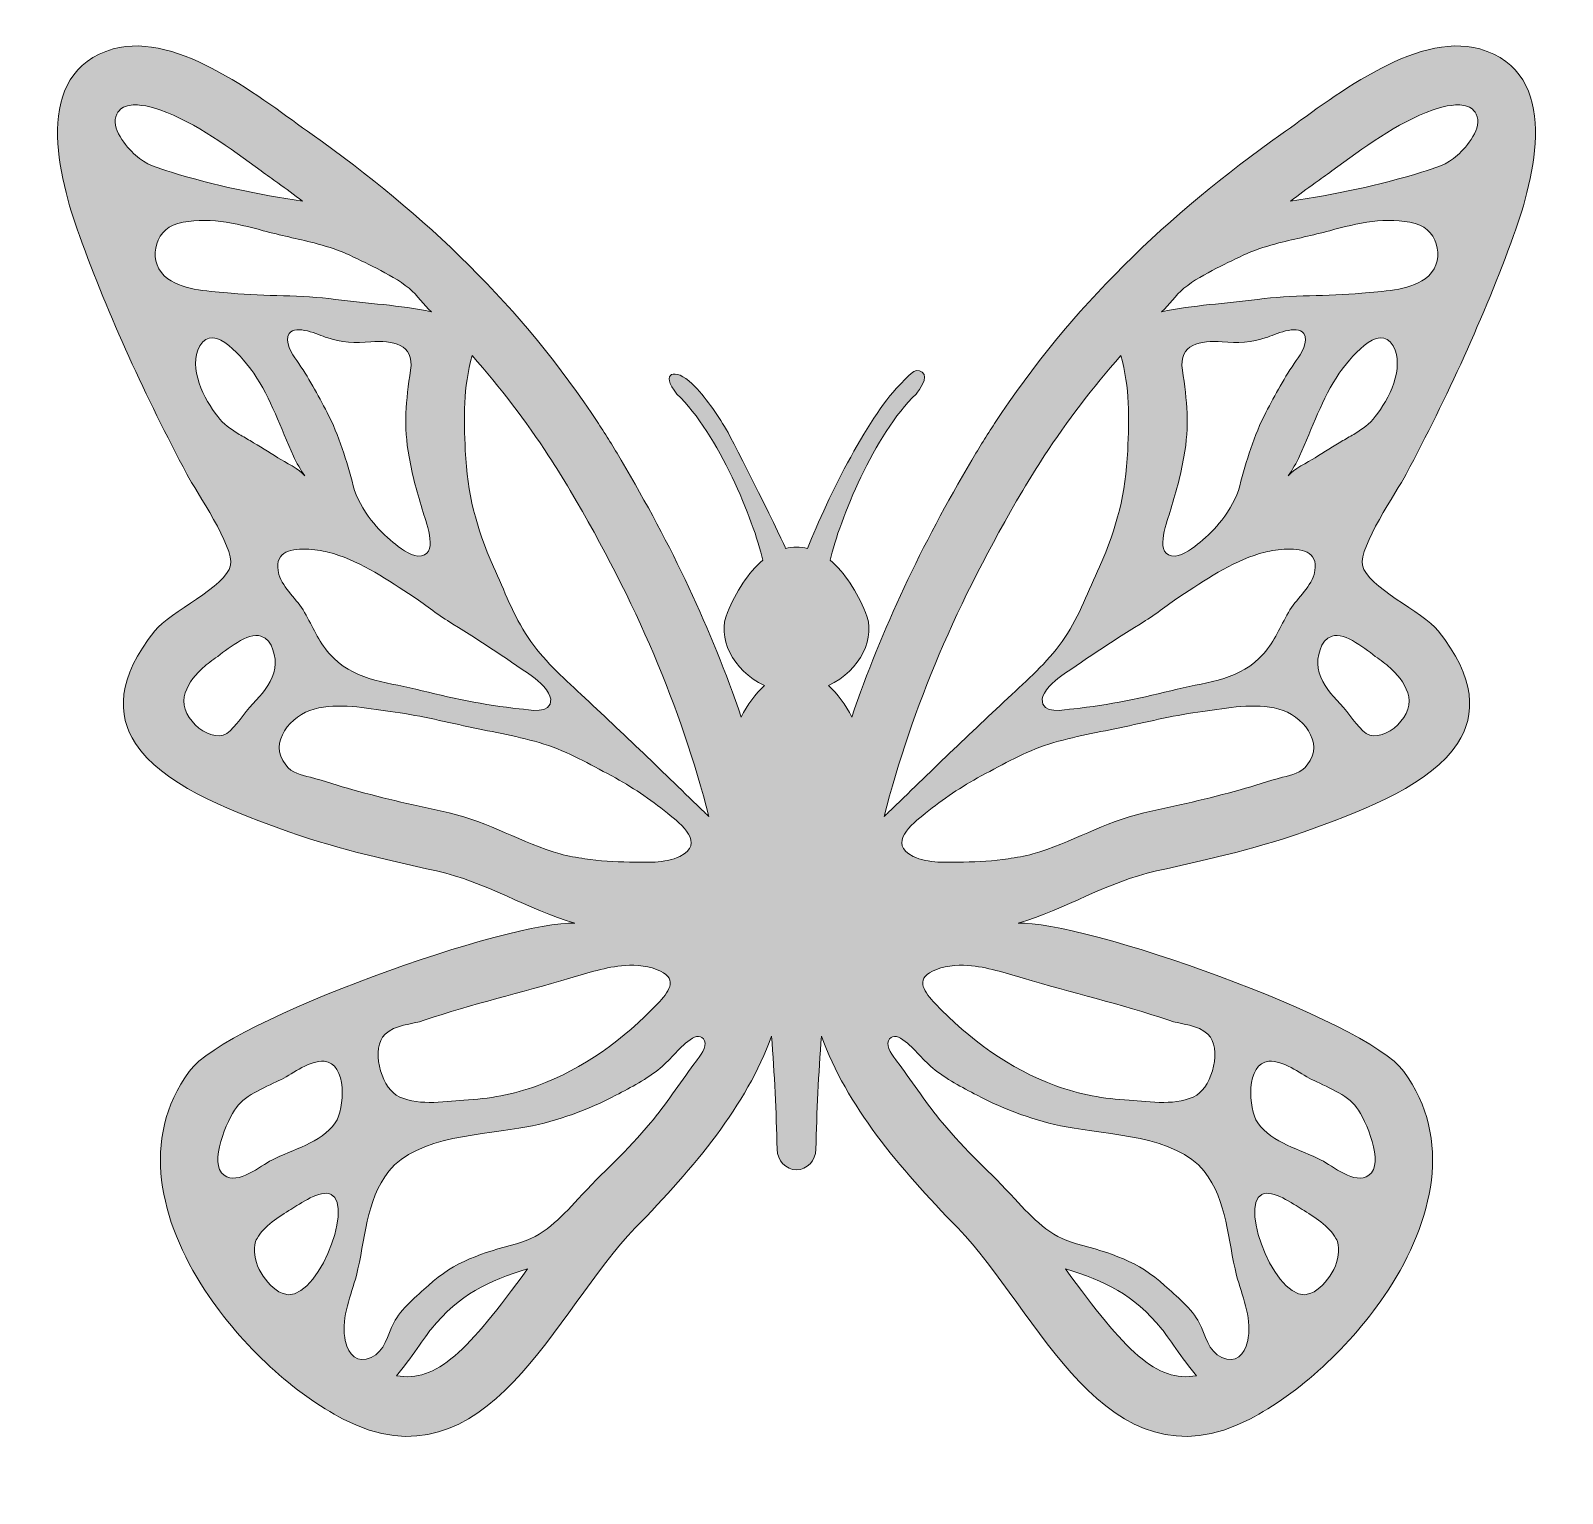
# Model space of a CAD drawing. Header units: inches. Extents: x -2 to 103, y -4 to 97.
import ezdxf

# ---------------------------------------------------------------- set-up
doc = ezdxf.new("R2010")
doc.units = ezdxf.units.IN
doc.header["$MEASUREMENT"] = 0
doc.layers.add('Layer 1', color=7, linetype='Continuous')

msp = doc.modelspace()

# ---------------------------------------------------------------- hatches: boundary and pattern name
at = {"layer": 'Layer 1', "true_color": 0xe12a56}
h = msp.add_hatch(color=232, dxfattribs=at)
h.dxf.hatch_style = 2
edge = h.paths.add_edge_path()
edge.add_spline(control_points=[(15.22, 41.81), (18.84, 40.49), (22.33, 39.7), (26.06, 38.88), (29.4, 38.15), (32.36, 36.22), (35.56, 35.28), (31.33, 35.56), (11.64, 28.64), (9.04, 25.09), (5.66, 20.46), (7.02, 14.81), (10.13, 10.05), (12.67, 6.16), (16.38, 2.87), (19.63, 1.19), (29.53, -3.92), (34.25, 8.74), (39.71, 14.33), (43.84, 18.56), (47.33, 22.72), (49.09, 27.52), (49.28, 24.93), (49.42, 22.33), (49.46, 19.74), (49.48, 18.96), (50.07, 18.33), (50.8, 18.33), (51.53, 18.33), (52.12, 18.96), (52.14, 19.74), (52.18, 22.33), (52.32, 24.93), (52.51, 27.52), (54.27, 22.72), (57.76, 18.56), (61.89, 14.33), (67.35, 8.74), (72.07, -3.92), (81.97, 1.19), (85.22, 2.87), (88.93, 6.16), (91.47, 10.05), (94.58, 14.81), (95.94, 20.46), (92.56, 25.09), (89.96, 28.64), (70.27, 35.56), (66.04, 35.28), (69.24, 36.22), (72.2, 38.15), (75.54, 38.88), (79.27, 39.7), (82.76, 40.49), (86.38, 41.81), (90.02, 43.14), (94.44, 44.87), (96.25, 47.65), (97.54, 49.62), (97.51, 52.13), (94.91, 55.4), (93.89, 56.69), (90.01, 58.4), (89.71, 59.9), (89.45, 61.16), (92.07, 64.95), (92.71, 66.16), (95.53, 71.46), (98.06, 76.95), (100.1, 82.57), (101.52, 86.5), (103.46, 93.79), (97.77, 95.4), (93.31, 96.66), (87.41, 91.86), (84.11, 89.52), (76.38, 84.05), (69.62, 77.61), (64.42, 69.65), (63.88, 68.83), (63.36, 67.98), (62.85, 67.12), (59.4, 61.27), (56.66, 55.54), (54.6, 49.46), (54.17, 50.31), (53.63, 51.06), (53, 51.62), (55.21, 52.67), (56.3, 54.99), (55.55, 56.65), (54.95, 58.07), (54.13, 59.4), (53.11, 60.24), (53.77, 63.06), (56.13, 68.88), (59.02, 71.67), (59.27, 71.97), (59.89, 72.8), (59.45, 73.17), (58.92, 73.6), (58.37, 72.75), (58.06, 72.46), (55.92, 70.48), (52.95, 64.59), (51.55, 61.06), (51.31, 61.12), (51.06, 61.15), (50.8, 61.15), (50.54, 61.15), (50.29, 61.12), (50.05, 61.06), (50.1, 61.08), (46.38, 68.58), (45.98, 69.22), (45.3, 70.34), (44.56, 71.46), (43.62, 72.38), (42.48, 73.52), (41.36, 73.16), (42.58, 71.67), (45.47, 68.88), (47.83, 63.06), (48.49, 60.24), (47.47, 59.4), (46.65, 58.07), (46.05, 56.65), (45.3, 54.99), (46.39, 52.67), (48.6, 51.62), (47.97, 51.06), (47.43, 50.31), (47, 49.46), (44.94, 55.54), (42.2, 61.27), (38.75, 67.12), (38.24, 67.98), (37.72, 68.83), (37.18, 69.65), (31.98, 77.61), (25.22, 84.05), (17.49, 89.52), (14.19, 91.86), (8.29, 96.66), (3.83, 95.4), (-1.86, 93.79), (0.08, 86.5), (1.5, 82.57), (3.53, 76.95), (6.07, 71.46), (8.89, 66.16), (9.53, 64.95), (12.15, 61.16), (11.89, 59.9), (11.59, 58.4), (7.71, 56.69), (6.69, 55.4), (4.09, 52.13), (4.06, 49.62), (5.35, 47.65), (7.16, 44.87), (11.58, 43.14), (15.22, 41.81)], knot_values=[0, 0, 0, 0, 1, 1, 1, 2, 2, 2, 3, 3, 3, 4, 4, 4, 5, 5, 5, 6, 6, 6, 7, 7, 7, 8, 8, 8, 9, 9, 9, 10, 10, 10, 11, 11, 11, 12, 12, 12, 13, 13, 13, 14, 14, 14, 15, 15, 15, 16, 16, 16, 17, 17, 17, 18, 18, 18, 19, 19, 19, 20, 20, 20, 21, 21, 21, 22, 22, 22, 23, 23, 23, 24, 24, 24, 25, 25, 25, 26, 26, 26, 27, 27, 27, 28, 28, 28, 29, 29, 29, 30, 30, 30, 31, 31, 31, 32, 32, 32, 33, 33, 33, 34, 34, 34, 35, 35, 35, 36, 36, 36, 37, 37, 37, 38, 38, 38, 39, 39, 39, 40, 40, 40, 41, 41, 41, 42, 42, 42, 43, 43, 43, 44, 44, 44, 45, 45, 45, 46, 46, 46, 47, 47, 47, 48, 48, 48, 49, 49, 49, 50, 50, 50, 51, 51, 51, 52, 52, 52, 53, 53, 53, 54, 54, 54, 54], degree=3, periodic=1)
edge = h.paths.add_edge_path()
edge.add_spline(control_points=[(15.43, 9.84), (14.3, 10.36), (13.33, 11.95), (13.56, 13.18), (13.58, 13.33), (13.63, 13.47), (13.71, 13.61), (14.17, 14.42), (15.25, 15.15), (16.04, 15.61), (16.65, 15.97), (18.06, 17), (18.8, 16.64), (20.44, 15.86), (17.69, 8.82), (15.43, 9.84)], knot_values=[0, 0, 0, 0, 1, 1, 1, 2, 2, 2, 3, 3, 3, 4, 4, 4, 5, 5, 5, 5], degree=3, periodic=1)
edge = h.paths.add_edge_path()
edge.add_spline(control_points=[(19.09, 21.57), (18.07, 20.14), (16.17, 19.75), (14.73, 19), (13.96, 18.6), (12.39, 17.26), (11.45, 17.95), (10.32, 18.77), (11.68, 21.76), (12.29, 22.62), (12.93, 23.51), (14.46, 24.09), (15.39, 24.55), (16.24, 24.98), (17.32, 25.85), (18.32, 25.79), (19.91, 25.7), (19.76, 22.49), (19.09, 21.57)], knot_values=[0, 0, 0, 0, 1, 1, 1, 2, 2, 2, 3, 3, 3, 4, 4, 4, 5, 5, 5, 6, 6, 6, 6], degree=3, periodic=1)
edge = h.paths.add_edge_path()
edge.add_spline(control_points=[(86.17, 9.84), (83.91, 8.82), (81.16, 15.86), (82.8, 16.64), (83.54, 17), (84.95, 15.97), (85.56, 15.61), (86.35, 15.15), (87.43, 14.42), (87.89, 13.61), (87.97, 13.47), (88.02, 13.33), (88.04, 13.18), (88.27, 11.95), (87.3, 10.36), (86.17, 9.84)], knot_values=[0, 0, 0, 0, 1, 1, 1, 2, 2, 2, 3, 3, 3, 4, 4, 4, 5, 5, 5, 5], degree=3, periodic=1)
edge = h.paths.add_edge_path()
edge.add_spline(control_points=[(83.28, 25.79), (84.28, 25.85), (85.36, 24.98), (86.21, 24.55), (87.14, 24.09), (88.67, 23.51), (89.31, 22.62), (89.92, 21.76), (91.28, 18.77), (90.15, 17.95), (89.21, 17.26), (87.64, 18.6), (86.87, 19), (85.43, 19.75), (83.53, 20.14), (82.51, 21.57), (81.84, 22.49), (81.69, 25.7), (83.28, 25.79)], knot_values=[0, 0, 0, 0, 1, 1, 1, 2, 2, 2, 3, 3, 3, 4, 4, 4, 5, 5, 5, 6, 6, 6, 6], degree=3, periodic=1)
edge = h.paths.add_edge_path()
edge.add_spline(control_points=[(69.29, 11.52), (72.02, 10.67), (73.93, 9.8), (75.93, 7.36), (76.27, 6.95), (77.34, 5.31), (78.3, 4.17), (75.56, 3.67), (73.38, 5.88), (69.29, 11.52)], knot_values=[0, 0, 0, 0, 1, 1, 1, 2, 2, 2, 3, 3, 3, 3], degree=3, periodic=1)
edge = h.paths.add_edge_path()
edge.add_spline(control_points=[(81.86, 6.8), (81.85, 6.71), (81.83, 6.62), (81.81, 6.53), (81.58, 5.62), (81.02, 4.99), (80.04, 5.42), (79.11, 5.83), (78.91, 6.97), (78.49, 7.8), (78, 8.77), (76.9, 9.66), (76.11, 10.38), (74.3, 12.05), (72.39, 12.61), (70.05, 13.25), (68.17, 13.76), (67.07, 14.96), (65.81, 16.33), (64.19, 18.1), (62.37, 19.69), (60.84, 21.55), (59.77, 22.84), (58.85, 24.23), (57.86, 25.59), (57.61, 25.93), (57.02, 26.58), (57.09, 27.04), (57.17, 27.53), (57.57, 27.61), (57.96, 27.37), (58.84, 26.83), (59.39, 25.95), (60.17, 25.32), (61.07, 24.58), (62.18, 24), (63.21, 23.46), (65.14, 22.44), (67.2, 21.69), (69.34, 21.28), (72.2, 20.73), (76.89, 20.69), (78.83, 18.23), (80.42, 16.22), (80.45, 13.45), (81.06, 11.07), (81.4, 9.72), (82.09, 8.23), (81.86, 6.8)], knot_values=[0, 0, 0, 0, 1, 1, 1, 2, 2, 2, 3, 3, 3, 4, 4, 4, 5, 5, 5, 6, 6, 6, 7, 7, 7, 8, 8, 8, 9, 9, 9, 10, 10, 10, 11, 11, 11, 12, 12, 12, 13, 13, 13, 14, 14, 14, 15, 15, 15, 16, 16, 16, 16], degree=3, periodic=1)
edge = h.paths.add_edge_path()
edge.add_spline(control_points=[(66.38, 31.5), (69.72, 30.52), (73.1, 29.73), (76.4, 28.61), (77.24, 28.33), (78.42, 28.3), (79.09, 27.65), (80.07, 26.71), (79.39, 24.12), (78.32, 23.47), (77.01, 22.68), (75.11, 23.03), (73.67, 23.11), (71.94, 23.21), (70.28, 23.5), (68.64, 24.1), (65.47, 25.26), (62.65, 27.32), (60.34, 29.76), (59.62, 30.52), (58.93, 31.39), (60.15, 31.99), (60.85, 32.34), (61.81, 32.44), (62.59, 32.38), (63.89, 32.28), (65.14, 31.87), (66.38, 31.5)], knot_values=[0, 0, 0, 0, 1, 1, 1, 2, 2, 2, 3, 3, 3, 4, 4, 4, 5, 5, 5, 6, 6, 6, 7, 7, 7, 8, 8, 8, 9, 9, 9, 9], degree=3, periodic=1)
edge = h.paths.add_edge_path()
edge.add_spline(control_points=[(85.92, 46.17), (85.46, 45.59), (84.89, 45.49), (84.21, 45.32), (83.23, 45.07), (82.27, 44.73), (81.3, 44.46), (79.11, 43.85), (76.89, 43.35), (74.67, 42.87), (71.98, 42.27), (69.66, 40.78), (67.05, 40.05), (66.5, 39.89), (65.9, 39.81), (65.35, 39.72), (64.36, 39.55), (63.3, 39.5), (62.29, 39.49), (61.19, 39.48), (59.84, 39.38), (58.82, 39.88), (57.06, 40.75), (58.7, 42.09), (59.67, 42.85), (60.88, 43.82), (62.13, 44.68), (63.5, 45.41), (65.09, 46.26), (66.44, 47.05), (68.16, 47.6), (69.87, 48.15), (71.61, 48.41), (73.35, 48.79), (75.14, 49.18), (76.92, 49.61), (78.74, 49.85), (80.44, 50.08), (82.27, 50.46), (83.97, 50.01), (85.53, 49.6), (87.17, 47.73), (85.92, 46.17)], knot_values=[0, 0, 0, 0, 1, 1, 1, 2, 2, 2, 3, 3, 3, 4, 4, 4, 5, 5, 5, 6, 6, 6, 7, 7, 7, 8, 8, 8, 9, 9, 9, 10, 10, 10, 11, 11, 11, 12, 12, 12, 13, 13, 13, 14, 14, 14, 14], degree=3, periodic=1)
edge = h.paths.add_edge_path()
edge.add_spline(control_points=[(90.74, 53.53), (91.08, 53.28), (91.43, 53.02), (91.74, 52.73), (92.28, 52.21), (92.72, 51.6), (92.9, 50.84), (93.23, 49.41), (90.92, 47.36), (89.74, 48.51), (89.09, 49.14), (88.59, 49.97), (87.95, 50.63), (87.35, 51.24), (86.82, 51.95), (86.67, 52.82), (86.55, 53.55), (86.8, 54.75), (87.62, 55.03), (88.51, 55.34), (90, 54.05), (90.74, 53.53)], knot_values=[0, 0, 0, 0, 1, 1, 1, 2, 2, 2, 3, 3, 3, 4, 4, 4, 5, 5, 5, 6, 6, 6, 7, 7, 7, 7], degree=3, periodic=1)
edge = h.paths.add_edge_path()
edge.add_spline(control_points=[(90.59, 70.12), (90.19, 69.6), (89.72, 69.27), (89.21, 68.96), (88.94, 68.8), (88.66, 68.64), (88.36, 68.47), (87.72, 68.09), (87.08, 67.7), (86.46, 67.29), (85.96, 66.97), (84.93, 66.52), (84.61, 66.04), (84.9, 66.48), (85.17, 66.93), (85.39, 67.41), (86.26, 69.32), (86.92, 71.36), (88.12, 73.1), (88.74, 73.98), (90.85, 76.71), (91.82, 74.98), (92.65, 73.5), (91.52, 71.28), (90.59, 70.12)], knot_values=[0, 0, 0, 0, 1, 1, 1, 2, 2, 2, 3, 3, 3, 4, 4, 4, 5, 5, 5, 6, 6, 6, 7, 7, 7, 8, 8, 8, 8], degree=3, periodic=1)
edge = h.paths.add_edge_path()
edge.add_spline(control_points=[(77.33, 73.31), (77.05, 75.13), (78.59, 75.36), (80.07, 75.26), (81.1, 75.18), (82.12, 75.2), (83.1, 75.55), (83.66, 75.74), (85.22, 76.48), (85.67, 75.84), (86.04, 75.29), (85.47, 74.41), (85.16, 73.98), (84.36, 72.83), (83.72, 71.64), (83.07, 70.4), (82.26, 68.84), (81.72, 67.05), (81.27, 65.35), (81.05, 64.52), (80.61, 63.72), (80.04, 63), (79.59, 62.42), (79.07, 61.9), (78.53, 61.47), (78.14, 61.15), (77.38, 60.55), (76.84, 60.53), (75.33, 60.47), (76.23, 62.77), (76.47, 63.53), (76.86, 64.79), (77.21, 66.07), (77.44, 67.36), (77.82, 69.47), (77.66, 71.24), (77.33, 73.31)], knot_values=[0, 0, 0, 0, 1, 1, 1, 2, 2, 2, 3, 3, 3, 4, 4, 4, 5, 5, 5, 6, 6, 6, 7, 7, 7, 8, 8, 8, 9, 9, 9, 10, 10, 10, 11, 11, 11, 12, 12, 12, 12], degree=3, periodic=1)
edge = h.paths.add_edge_path()
edge.add_spline(control_points=[(86.46, 86.19), (86.82, 86.44), (87.2, 86.72), (87.61, 87.01), (89.77, 88.58), (92.03, 90.31), (94.57, 91.21), (95.07, 91.39), (95.97, 91.64), (96.67, 91.52), (97.04, 91.45), (97.36, 91.28), (97.53, 90.92), (97.99, 89.96), (96.89, 88.7), (96.25, 88.09), (95.56, 87.44), (94.65, 87.2), (93.76, 86.92), (90.83, 86.02), (87.8, 85.37), (84.77, 84.94), (85.33, 85.36), (85.88, 85.78), (86.46, 86.19)], knot_values=[0, 0, 0, 0, 1, 1, 1, 2, 2, 2, 3, 3, 3, 4, 4, 4, 5, 5, 5, 6, 6, 6, 7, 7, 7, 8, 8, 8, 8], degree=3, periodic=1)
edge = h.paths.add_edge_path()
edge.add_spline(control_points=[(77.44, 78.94), (78.12, 79.49), (78.9, 79.92), (79.68, 80.32), (80.37, 80.67), (81.07, 81.02), (81.78, 81.33), (82.49, 81.64), (83.23, 81.87), (83.97, 82.06), (85.12, 82.36), (86.29, 82.58), (87.46, 82.9), (89.35, 83.42), (91.38, 83.91), (93.34, 83.4), (95.06, 82.94), (95.44, 80.61), (94.02, 79.6), (92.82, 78.75), (91.07, 78.75), (89.66, 78.61), (87.29, 78.38), (84.86, 78.5), (82.5, 78.18), (80.29, 77.88), (78.08, 77.8), (75.9, 77.32), (76.46, 77.8), (76.84, 78.46), (77.44, 78.94)], knot_values=[0, 0, 0, 0, 1, 1, 1, 2, 2, 2, 3, 3, 3, 4, 4, 4, 5, 5, 5, 6, 6, 6, 7, 7, 7, 8, 8, 8, 9, 9, 9, 10, 10, 10, 10], degree=3, periodic=1)
edge = h.paths.add_edge_path()
edge.add_spline(control_points=[(77.47, 57.96), (79.21, 59.07), (80.99, 60.3), (83.02, 60.8), (83.43, 60.9), (83.98, 61), (84.53, 61.01), (85.69, 61.05), (86.8, 60.72), (86.38, 59.27), (86.09, 58.28), (85.13, 57.55), (84.62, 56.66), (84.06, 55.68), (83.68, 54.69), (82.92, 53.83), (81.3, 52), (79.2, 51.92), (76.97, 51.37), (74.69, 50.81), (72.21, 50.26), (69.86, 50.03), (69.18, 49.96), (67.63, 49.61), (67.7, 50.68), (67.74, 51.22), (68.52, 51.95), (68.94, 52.24), (70.86, 53.58), (72.8, 54.86), (74.79, 56.09), (75.71, 56.66), (76.55, 57.37), (77.47, 57.96)], knot_values=[0, 0, 0, 0, 1, 1, 1, 2, 2, 2, 3, 3, 3, 4, 4, 4, 5, 5, 5, 6, 6, 6, 7, 7, 7, 8, 8, 8, 9, 9, 9, 10, 10, 10, 11, 11, 11, 11], degree=3, periodic=1)
edge = h.paths.add_edge_path()
edge.add_spline(control_points=[(66.36, 65.05), (66.83, 65.85), (67.33, 66.65), (67.83, 67.42), (69.4, 69.82), (71.16, 72.1), (73.09, 74.31), (73.74, 72.1), (73.67, 70.05), (73.57, 67.78), (73.43, 64.8), (72.85, 62.53), (71.63, 59.8), (70.88, 58.16), (70.27, 56.44), (69.25, 54.93), (68.24, 53.43), (66.92, 52.23), (65.6, 51.01), (62.72, 48.35), (59.92, 45.62), (57.11, 42.89), (57.04, 42.83), (56.94, 42.73), (56.82, 42.62), (58.78, 50.21), (61.8, 57.31), (66.36, 65.05)], knot_values=[0, 0, 0, 0, 1, 1, 1, 2, 2, 2, 3, 3, 3, 4, 4, 4, 5, 5, 5, 6, 6, 6, 7, 7, 7, 8, 8, 8, 9, 9, 9, 9], degree=3, periodic=1)
edge = h.paths.add_edge_path()
edge.add_spline(control_points=[(34.55, 40.05), (31.94, 40.78), (29.62, 42.27), (26.93, 42.87), (24.71, 43.35), (22.49, 43.85), (20.3, 44.46), (19.33, 44.73), (18.37, 45.07), (17.39, 45.32), (16.71, 45.49), (16.14, 45.59), (15.68, 46.17), (14.43, 47.73), (16.07, 49.6), (17.63, 50.01), (19.33, 50.46), (21.16, 50.08), (22.86, 49.85), (24.68, 49.61), (26.46, 49.18), (28.25, 48.79), (29.99, 48.41), (31.73, 48.15), (33.44, 47.6), (35.16, 47.05), (36.51, 46.26), (38.1, 45.41), (39.47, 44.68), (40.72, 43.82), (41.93, 42.85), (42.9, 42.09), (44.54, 40.75), (42.78, 39.88), (41.76, 39.38), (40.41, 39.48), (39.31, 39.49), (38.3, 39.5), (37.24, 39.55), (36.25, 39.72), (35.7, 39.81), (35.1, 39.89), (34.55, 40.05)], knot_values=[0, 0, 0, 0, 1, 1, 1, 2, 2, 2, 3, 3, 3, 4, 4, 4, 5, 5, 5, 6, 6, 6, 7, 7, 7, 8, 8, 8, 9, 9, 9, 10, 10, 10, 11, 11, 11, 12, 12, 12, 13, 13, 13, 14, 14, 14, 14], degree=3, periodic=1)
edge = h.paths.add_edge_path()
edge.add_spline(control_points=[(22.51, 27.65), (23.18, 28.3), (24.36, 28.33), (25.2, 28.61), (28.5, 29.73), (31.88, 30.52), (35.22, 31.5), (36.46, 31.87), (37.71, 32.28), (39.01, 32.38), (39.79, 32.44), (40.75, 32.34), (41.45, 31.99), (42.67, 31.39), (41.98, 30.52), (41.26, 29.76), (38.94, 27.32), (36.13, 25.26), (32.96, 24.1), (31.32, 23.5), (29.66, 23.21), (27.93, 23.11), (26.49, 23.03), (24.59, 22.68), (23.28, 23.47), (22.21, 24.12), (21.53, 26.71), (22.51, 27.65)], knot_values=[0, 0, 0, 0, 1, 1, 1, 2, 2, 2, 3, 3, 3, 4, 4, 4, 5, 5, 5, 6, 6, 6, 7, 7, 7, 8, 8, 8, 9, 9, 9, 9], degree=3, periodic=1)
edge = h.paths.add_edge_path()
edge.add_spline(control_points=[(23.3, 4.17), (24.26, 5.31), (25.33, 6.95), (25.67, 7.36), (27.67, 9.8), (29.58, 10.67), (32.31, 11.52), (28.22, 5.88), (26.04, 3.67), (23.3, 4.17)], knot_values=[0, 0, 0, 0, 1, 1, 1, 2, 2, 2, 3, 3, 3, 3], degree=3, periodic=1)
edge = h.paths.add_edge_path()
edge.add_spline(control_points=[(43.74, 25.59), (42.75, 24.23), (41.83, 22.84), (40.76, 21.55), (39.23, 19.69), (37.41, 18.1), (35.79, 16.33), (34.53, 14.96), (33.43, 13.76), (31.55, 13.25), (29.21, 12.61), (27.3, 12.05), (25.49, 10.38), (24.7, 9.66), (23.6, 8.77), (23.11, 7.8), (22.69, 6.97), (22.49, 5.83), (21.56, 5.42), (20.58, 4.99), (20.02, 5.62), (19.79, 6.53), (19.77, 6.62), (19.75, 6.71), (19.74, 6.8), (19.51, 8.23), (20.2, 9.72), (20.54, 11.07), (21.15, 13.45), (21.18, 16.22), (22.77, 18.23), (24.71, 20.69), (29.4, 20.73), (32.26, 21.28), (34.4, 21.69), (36.46, 22.44), (38.39, 23.46), (39.42, 24), (40.53, 24.58), (41.43, 25.32), (42.21, 25.95), (42.76, 26.83), (43.64, 27.37), (44.03, 27.61), (44.43, 27.53), (44.51, 27.04), (44.58, 26.58), (43.99, 25.93), (43.74, 25.59)], knot_values=[0, 0, 0, 0, 1, 1, 1, 2, 2, 2, 3, 3, 3, 4, 4, 4, 5, 5, 5, 6, 6, 6, 7, 7, 7, 8, 8, 8, 9, 9, 9, 10, 10, 10, 11, 11, 11, 12, 12, 12, 13, 13, 13, 14, 14, 14, 15, 15, 15, 16, 16, 16, 16], degree=3, periodic=1)
edge = h.paths.add_edge_path()
edge.add_spline(control_points=[(28.51, 74.31), (30.44, 72.1), (32.2, 69.82), (33.76, 67.42), (34.27, 66.65), (34.77, 65.85), (35.24, 65.05), (39.8, 57.31), (42.82, 50.21), (44.78, 42.62), (44.66, 42.73), (44.56, 42.83), (44.49, 42.89), (41.68, 45.62), (38.88, 48.35), (36, 51.01), (34.68, 52.23), (33.36, 53.43), (32.35, 54.93), (31.33, 56.44), (30.71, 58.16), (29.97, 59.8), (28.75, 62.53), (28.17, 64.8), (28.03, 67.78), (27.93, 70.05), (27.86, 72.1), (28.51, 74.31)], knot_values=[0, 0, 0, 0, 1, 1, 1, 2, 2, 2, 3, 3, 3, 4, 4, 4, 5, 5, 5, 6, 6, 6, 7, 7, 7, 8, 8, 8, 9, 9, 9, 9], degree=3, periodic=1)
edge = h.paths.add_edge_path()
edge.add_spline(control_points=[(32.66, 52.24), (33.08, 51.95), (33.86, 51.22), (33.9, 50.68), (33.97, 49.61), (32.42, 49.96), (31.74, 50.03), (29.39, 50.26), (26.91, 50.81), (24.63, 51.37), (22.4, 51.92), (20.3, 52), (18.68, 53.83), (17.92, 54.69), (17.54, 55.68), (16.98, 56.66), (16.47, 57.55), (15.51, 58.28), (15.22, 59.27), (14.8, 60.72), (15.91, 61.05), (17.07, 61.01), (17.62, 61), (18.17, 60.9), (18.58, 60.8), (20.61, 60.3), (22.39, 59.07), (24.13, 57.96), (25.05, 57.37), (25.89, 56.66), (26.81, 56.09), (28.8, 54.86), (30.74, 53.58), (32.66, 52.24)], knot_values=[0, 0, 0, 0, 1, 1, 1, 2, 2, 2, 3, 3, 3, 4, 4, 4, 5, 5, 5, 6, 6, 6, 7, 7, 7, 8, 8, 8, 9, 9, 9, 10, 10, 10, 11, 11, 11, 11], degree=3, periodic=1)
edge = h.paths.add_edge_path()
edge.add_spline(control_points=[(24.16, 67.36), (24.39, 66.07), (24.74, 64.79), (25.13, 63.53), (25.37, 62.77), (26.27, 60.47), (24.76, 60.53), (24.22, 60.55), (23.46, 61.15), (23.07, 61.47), (22.53, 61.9), (22.01, 62.42), (21.56, 63), (20.99, 63.72), (20.55, 64.52), (20.33, 65.35), (19.88, 67.05), (19.34, 68.84), (18.53, 70.4), (17.88, 71.64), (17.24, 72.83), (16.44, 73.98), (16.13, 74.41), (15.56, 75.29), (15.93, 75.84), (16.38, 76.48), (17.94, 75.74), (18.5, 75.55), (19.48, 75.2), (20.5, 75.18), (21.53, 75.26), (23.01, 75.36), (24.55, 75.13), (24.27, 73.31), (23.94, 71.24), (23.78, 69.47), (24.16, 67.36)], knot_values=[0, 0, 0, 0, 1, 1, 1, 2, 2, 2, 3, 3, 3, 4, 4, 4, 5, 5, 5, 6, 6, 6, 7, 7, 7, 8, 8, 8, 9, 9, 9, 10, 10, 10, 11, 11, 11, 12, 12, 12, 12], degree=3, periodic=1)
edge = h.paths.add_edge_path()
edge.add_spline(control_points=[(4.07, 90.92), (4.24, 91.28), (4.56, 91.45), (4.93, 91.52), (5.63, 91.64), (6.53, 91.39), (7.03, 91.21), (9.57, 90.31), (11.83, 88.58), (13.99, 87.01), (14.4, 86.72), (14.78, 86.44), (15.14, 86.19), (15.72, 85.78), (16.27, 85.36), (16.83, 84.94), (13.8, 85.37), (10.77, 86.02), (7.84, 86.92), (6.95, 87.2), (6.04, 87.44), (5.35, 88.09), (4.71, 88.7), (3.61, 89.96), (4.07, 90.92)], knot_values=[0, 0, 0, 0, 1, 1, 1, 2, 2, 2, 3, 3, 3, 4, 4, 4, 5, 5, 5, 6, 6, 6, 7, 7, 7, 8, 8, 8, 8], degree=3, periodic=1)
edge = h.paths.add_edge_path()
edge.add_spline(control_points=[(7.58, 79.6), (6.16, 80.61), (6.54, 82.94), (8.26, 83.4), (10.22, 83.91), (12.25, 83.42), (14.14, 82.9), (15.31, 82.58), (16.48, 82.36), (17.63, 82.06), (18.37, 81.87), (19.11, 81.64), (19.82, 81.33), (20.53, 81.02), (21.23, 80.67), (21.92, 80.32), (22.7, 79.92), (23.48, 79.49), (24.16, 78.94), (24.76, 78.46), (25.14, 77.8), (25.7, 77.32), (23.52, 77.8), (21.31, 77.88), (19.1, 78.18), (16.74, 78.5), (14.31, 78.38), (11.94, 78.61), (10.53, 78.75), (8.78, 78.75), (7.58, 79.6)], knot_values=[0, 0, 0, 0, 1, 1, 1, 2, 2, 2, 3, 3, 3, 4, 4, 4, 5, 5, 5, 6, 6, 6, 7, 7, 7, 8, 8, 8, 9, 9, 9, 10, 10, 10, 10], degree=3, periodic=1)
edge = h.paths.add_edge_path()
edge.add_spline(control_points=[(11.01, 70.12), (10.08, 71.28), (8.95, 73.5), (9.78, 74.98), (10.75, 76.71), (12.86, 73.98), (13.48, 73.1), (14.68, 71.36), (15.34, 69.32), (16.21, 67.41), (16.43, 66.93), (16.7, 66.48), (16.99, 66.04), (16.67, 66.52), (15.64, 66.97), (15.14, 67.29), (14.52, 67.7), (13.88, 68.09), (13.23, 68.47), (12.94, 68.64), (12.66, 68.8), (12.39, 68.96), (11.88, 69.27), (11.41, 69.6), (11.01, 70.12)], knot_values=[0, 0, 0, 0, 1, 1, 1, 2, 2, 2, 3, 3, 3, 4, 4, 4, 5, 5, 5, 6, 6, 6, 7, 7, 7, 8, 8, 8, 8], degree=3, periodic=1)
edge = h.paths.add_edge_path()
edge.add_spline(control_points=[(8.7, 50.84), (8.88, 51.6), (9.32, 52.21), (9.86, 52.73), (10.17, 53.02), (10.52, 53.28), (10.86, 53.53), (11.6, 54.05), (13.09, 55.34), (13.98, 55.03), (14.8, 54.75), (15.05, 53.55), (14.93, 52.82), (14.78, 51.95), (14.25, 51.24), (13.65, 50.63), (13, 49.97), (12.51, 49.14), (11.86, 48.51), (10.68, 47.36), (8.37, 49.41), (8.7, 50.84)], knot_values=[0, 0, 0, 0, 1, 1, 1, 2, 2, 2, 3, 3, 3, 4, 4, 4, 5, 5, 5, 6, 6, 6, 7, 7, 7, 7], degree=3, periodic=1)

# ---------------------------------------------------------------- linework, layer by layer
at = {"layer": 'Layer 1', "lineweight": 0}
for points, knots in [([(15.22, 41.81), (18.84, 40.49), (22.33, 39.7), (26.06, 38.88), (29.4, 38.15), (32.36, 36.22), (35.56, 35.28), (31.33, 35.56), (11.64, 28.64), (9.04, 25.09), (5.66, 20.46), (7.02, 14.81), (10.13, 10.05), (12.67, 6.16), (16.38, 2.87), (19.63, 1.19), (29.53, -3.92), (34.25, 8.74), (39.71, 14.33), (43.84, 18.56), (47.33, 22.72), (49.09, 27.52), (49.28, 24.93), (49.42, 22.33), (49.46, 19.74), (49.48, 18.96), (50.07, 18.33), (50.8, 18.33), (51.53, 18.33), (52.12, 18.96), (52.14, 19.74), (52.18, 22.33), (52.32, 24.93), (52.51, 27.52), (54.27, 22.72), (57.76, 18.56), (61.89, 14.33), (67.35, 8.74), (72.07, -3.92), (81.97, 1.19), (85.22, 2.87), (88.93, 6.16), (91.47, 10.05), (94.58, 14.81), (95.94, 20.46), (92.56, 25.09), (89.96, 28.64), (70.27, 35.56), (66.04, 35.28), (69.24, 36.22), (72.2, 38.15), (75.54, 38.88), (79.27, 39.7), (82.76, 40.49), (86.38, 41.81), (90.02, 43.14), (94.44, 44.87), (96.25, 47.65), (97.54, 49.62), (97.51, 52.13), (94.91, 55.4), (93.89, 56.69), (90.01, 58.4), (89.71, 59.9), (89.45, 61.16), (92.07, 64.95), (92.71, 66.16), (95.53, 71.46), (98.06, 76.95), (100.1, 82.57), (101.52, 86.5), (103.46, 93.79), (97.77, 95.4), (93.31, 96.66), (87.41, 91.86), (84.11, 89.52), (76.38, 84.05), (69.62, 77.61), (64.42, 69.65), (63.88, 68.83), (63.36, 67.98), (62.85, 67.12), (59.4, 61.27), (56.66, 55.54), (54.6, 49.46), (54.17, 50.31), (53.63, 51.06), (53, 51.62), (55.21, 52.67), (56.3, 54.99), (55.55, 56.65), (54.95, 58.07), (54.13, 59.4), (53.11, 60.24), (53.77, 63.06), (56.13, 68.88), (59.02, 71.67), (59.27, 71.97), (59.89, 72.8), (59.45, 73.17), (58.92, 73.6), (58.37, 72.75), (58.06, 72.46), (55.92, 70.48), (52.95, 64.59), (51.55, 61.06), (51.31, 61.12), (51.06, 61.15), (50.8, 61.15), (50.54, 61.15), (50.29, 61.12), (50.05, 61.06), (50.1, 61.08), (46.38, 68.58), (45.98, 69.22), (45.3, 70.34), (44.56, 71.46), (43.62, 72.38), (42.48, 73.52), (41.36, 73.16), (42.58, 71.67), (45.47, 68.88), (47.83, 63.06), (48.49, 60.24), (47.47, 59.4), (46.65, 58.07), (46.05, 56.65), (45.3, 54.99), (46.39, 52.67), (48.6, 51.62), (47.97, 51.06), (47.43, 50.31), (47, 49.46), (44.94, 55.54), (42.2, 61.27), (38.75, 67.12), (38.24, 67.98), (37.72, 68.83), (37.18, 69.65), (31.98, 77.61), (25.22, 84.05), (17.49, 89.52), (14.19, 91.86), (8.29, 96.66), (3.83, 95.4), (-1.86, 93.79), (0.08, 86.5), (1.5, 82.57), (3.53, 76.95), (6.07, 71.46), (8.89, 66.16), (9.53, 64.95), (12.15, 61.16), (11.89, 59.9), (11.59, 58.4), (7.71, 56.69), (6.69, 55.4), (4.09, 52.13), (4.06, 49.62), (5.35, 47.65), (7.16, 44.87), (11.58, 43.14), (15.22, 41.81)], [0, 0, 0, 0, 1, 1, 1, 2, 2, 2, 3, 3, 3, 4, 4, 4, 5, 5, 5, 6, 6, 6, 7, 7, 7, 8, 8, 8, 9, 9, 9, 10, 10, 10, 11, 11, 11, 12, 12, 12, 13, 13, 13, 14, 14, 14, 15, 15, 15, 16, 16, 16, 17, 17, 17, 18, 18, 18, 19, 19, 19, 20, 20, 20, 21, 21, 21, 22, 22, 22, 23, 23, 23, 24, 24, 24, 25, 25, 25, 26, 26, 26, 27, 27, 27, 28, 28, 28, 29, 29, 29, 30, 30, 30, 31, 31, 31, 32, 32, 32, 33, 33, 33, 34, 34, 34, 35, 35, 35, 36, 36, 36, 37, 37, 37, 38, 38, 38, 39, 39, 39, 40, 40, 40, 41, 41, 41, 42, 42, 42, 43, 43, 43, 44, 44, 44, 45, 45, 45, 46, 46, 46, 47, 47, 47, 48, 48, 48, 49, 49, 49, 50, 50, 50, 51, 51, 51, 52, 52, 52, 53, 53, 53, 54, 54, 54, 54]), ([(4.07, 90.92), (4.24, 91.28), (4.56, 91.45), (4.93, 91.52), (5.63, 91.64), (6.53, 91.39), (7.03, 91.21), (9.57, 90.31), (11.83, 88.58), (13.99, 87.01), (14.4, 86.72), (14.78, 86.44), (15.14, 86.19), (15.72, 85.78), (16.27, 85.36), (16.83, 84.94), (13.8, 85.37), (10.77, 86.02), (7.84, 86.92), (6.95, 87.2), (6.04, 87.44), (5.35, 88.09), (4.71, 88.7), (3.61, 89.96), (4.07, 90.92)], [0, 0, 0, 0, 1, 1, 1, 2, 2, 2, 3, 3, 3, 4, 4, 4, 5, 5, 5, 6, 6, 6, 7, 7, 7, 8, 8, 8, 8]), ([(86.46, 86.19), (86.82, 86.44), (87.2, 86.72), (87.61, 87.01), (89.77, 88.58), (92.03, 90.31), (94.57, 91.21), (95.07, 91.39), (95.97, 91.64), (96.67, 91.52), (97.04, 91.45), (97.36, 91.28), (97.53, 90.92), (97.99, 89.96), (96.89, 88.7), (96.25, 88.09), (95.56, 87.44), (94.65, 87.2), (93.76, 86.92), (90.83, 86.02), (87.8, 85.37), (84.77, 84.94), (85.33, 85.36), (85.88, 85.78), (86.46, 86.19)], [0, 0, 0, 0, 1, 1, 1, 2, 2, 2, 3, 3, 3, 4, 4, 4, 5, 5, 5, 6, 6, 6, 7, 7, 7, 8, 8, 8, 8]), ([(7.58, 79.6), (6.16, 80.61), (6.54, 82.94), (8.26, 83.4), (10.22, 83.91), (12.25, 83.42), (14.14, 82.9), (15.31, 82.58), (16.48, 82.36), (17.63, 82.06), (18.37, 81.87), (19.11, 81.64), (19.82, 81.33), (20.53, 81.02), (21.23, 80.67), (21.92, 80.32), (22.7, 79.92), (23.48, 79.49), (24.16, 78.94), (24.76, 78.46), (25.14, 77.8), (25.7, 77.32), (23.52, 77.8), (21.31, 77.88), (19.1, 78.18), (16.74, 78.5), (14.31, 78.38), (11.94, 78.61), (10.53, 78.75), (8.78, 78.75), (7.58, 79.6)], [0, 0, 0, 0, 1, 1, 1, 2, 2, 2, 3, 3, 3, 4, 4, 4, 5, 5, 5, 6, 6, 6, 7, 7, 7, 8, 8, 8, 9, 9, 9, 10, 10, 10, 10]), ([(77.44, 78.94), (78.12, 79.49), (78.9, 79.92), (79.68, 80.32), (80.37, 80.67), (81.07, 81.02), (81.78, 81.33), (82.49, 81.64), (83.23, 81.87), (83.97, 82.06), (85.12, 82.36), (86.29, 82.58), (87.46, 82.9), (89.35, 83.42), (91.38, 83.91), (93.34, 83.4), (95.06, 82.94), (95.44, 80.61), (94.02, 79.6), (92.82, 78.75), (91.07, 78.75), (89.66, 78.61), (87.29, 78.38), (84.86, 78.5), (82.5, 78.18), (80.29, 77.88), (78.08, 77.8), (75.9, 77.32), (76.46, 77.8), (76.84, 78.46), (77.44, 78.94)], [0, 0, 0, 0, 1, 1, 1, 2, 2, 2, 3, 3, 3, 4, 4, 4, 5, 5, 5, 6, 6, 6, 7, 7, 7, 8, 8, 8, 9, 9, 9, 10, 10, 10, 10]), ([(11.01, 70.12), (10.08, 71.28), (8.95, 73.5), (9.78, 74.98), (10.75, 76.71), (12.86, 73.98), (13.48, 73.1), (14.68, 71.36), (15.34, 69.32), (16.21, 67.41), (16.43, 66.93), (16.7, 66.48), (16.99, 66.04), (16.67, 66.52), (15.64, 66.97), (15.14, 67.29), (14.52, 67.7), (13.88, 68.09), (13.23, 68.47), (12.94, 68.64), (12.66, 68.8), (12.39, 68.96), (11.88, 69.27), (11.41, 69.6), (11.01, 70.12)], [0, 0, 0, 0, 1, 1, 1, 2, 2, 2, 3, 3, 3, 4, 4, 4, 5, 5, 5, 6, 6, 6, 7, 7, 7, 8, 8, 8, 8]), ([(24.16, 67.36), (24.39, 66.07), (24.74, 64.79), (25.13, 63.53), (25.37, 62.77), (26.27, 60.47), (24.76, 60.53), (24.22, 60.55), (23.46, 61.15), (23.07, 61.47), (22.53, 61.9), (22.01, 62.42), (21.56, 63), (20.99, 63.72), (20.55, 64.52), (20.33, 65.35), (19.88, 67.05), (19.34, 68.84), (18.53, 70.4), (17.88, 71.64), (17.24, 72.83), (16.44, 73.98), (16.13, 74.41), (15.56, 75.29), (15.93, 75.84), (16.38, 76.48), (17.94, 75.74), (18.5, 75.55), (19.48, 75.2), (20.5, 75.18), (21.53, 75.26), (23.01, 75.36), (24.55, 75.13), (24.27, 73.31), (23.94, 71.24), (23.78, 69.47), (24.16, 67.36)], [0, 0, 0, 0, 1, 1, 1, 2, 2, 2, 3, 3, 3, 4, 4, 4, 5, 5, 5, 6, 6, 6, 7, 7, 7, 8, 8, 8, 9, 9, 9, 10, 10, 10, 11, 11, 11, 12, 12, 12, 12]), ([(77.33, 73.31), (77.05, 75.13), (78.59, 75.36), (80.07, 75.26), (81.1, 75.18), (82.12, 75.2), (83.1, 75.55), (83.66, 75.74), (85.22, 76.48), (85.67, 75.84), (86.04, 75.29), (85.47, 74.41), (85.16, 73.98), (84.36, 72.83), (83.72, 71.64), (83.07, 70.4), (82.26, 68.84), (81.72, 67.05), (81.27, 65.35), (81.05, 64.52), (80.61, 63.72), (80.04, 63), (79.59, 62.42), (79.07, 61.9), (78.53, 61.47), (78.14, 61.15), (77.38, 60.55), (76.84, 60.53), (75.33, 60.47), (76.23, 62.77), (76.47, 63.53), (76.86, 64.79), (77.21, 66.07), (77.44, 67.36), (77.82, 69.47), (77.66, 71.24), (77.33, 73.31)], [0, 0, 0, 0, 1, 1, 1, 2, 2, 2, 3, 3, 3, 4, 4, 4, 5, 5, 5, 6, 6, 6, 7, 7, 7, 8, 8, 8, 9, 9, 9, 10, 10, 10, 11, 11, 11, 12, 12, 12, 12]), ([(90.59, 70.12), (90.19, 69.6), (89.72, 69.27), (89.21, 68.96), (88.94, 68.8), (88.66, 68.64), (88.36, 68.47), (87.72, 68.09), (87.08, 67.7), (86.46, 67.29), (85.96, 66.97), (84.93, 66.52), (84.61, 66.04), (84.9, 66.48), (85.17, 66.93), (85.39, 67.41), (86.26, 69.32), (86.92, 71.36), (88.12, 73.1), (88.74, 73.98), (90.85, 76.71), (91.82, 74.98), (92.65, 73.5), (91.52, 71.28), (90.59, 70.12)], [0, 0, 0, 0, 1, 1, 1, 2, 2, 2, 3, 3, 3, 4, 4, 4, 5, 5, 5, 6, 6, 6, 7, 7, 7, 8, 8, 8, 8]), ([(28.51, 74.31), (30.44, 72.1), (32.2, 69.82), (33.76, 67.42), (34.27, 66.65), (34.77, 65.85), (35.24, 65.05), (39.8, 57.31), (42.82, 50.21), (44.78, 42.62), (44.66, 42.73), (44.56, 42.83), (44.49, 42.89), (41.68, 45.62), (38.88, 48.35), (36, 51.01), (34.68, 52.23), (33.36, 53.43), (32.35, 54.93), (31.33, 56.44), (30.71, 58.16), (29.97, 59.8), (28.75, 62.53), (28.17, 64.8), (28.03, 67.78), (27.93, 70.05), (27.86, 72.1), (28.51, 74.31)], [0, 0, 0, 0, 1, 1, 1, 2, 2, 2, 3, 3, 3, 4, 4, 4, 5, 5, 5, 6, 6, 6, 7, 7, 7, 8, 8, 8, 9, 9, 9, 9]), ([(66.36, 65.05), (66.83, 65.85), (67.33, 66.65), (67.83, 67.42), (69.4, 69.82), (71.16, 72.1), (73.09, 74.31), (73.74, 72.1), (73.67, 70.05), (73.57, 67.78), (73.43, 64.8), (72.85, 62.53), (71.63, 59.8), (70.88, 58.16), (70.27, 56.44), (69.25, 54.93), (68.24, 53.43), (66.92, 52.23), (65.6, 51.01), (62.72, 48.35), (59.92, 45.62), (57.11, 42.89), (57.04, 42.83), (56.94, 42.73), (56.82, 42.62), (58.78, 50.21), (61.8, 57.31), (66.36, 65.05)], [0, 0, 0, 0, 1, 1, 1, 2, 2, 2, 3, 3, 3, 4, 4, 4, 5, 5, 5, 6, 6, 6, 7, 7, 7, 8, 8, 8, 9, 9, 9, 9]), ([(32.66, 52.24), (33.08, 51.95), (33.86, 51.22), (33.9, 50.68), (33.97, 49.61), (32.42, 49.96), (31.74, 50.03), (29.39, 50.26), (26.91, 50.81), (24.63, 51.37), (22.4, 51.92), (20.3, 52), (18.68, 53.83), (17.92, 54.69), (17.54, 55.68), (16.98, 56.66), (16.47, 57.55), (15.51, 58.28), (15.22, 59.27), (14.8, 60.72), (15.91, 61.05), (17.07, 61.01), (17.62, 61), (18.17, 60.9), (18.58, 60.8), (20.61, 60.3), (22.39, 59.07), (24.13, 57.96), (25.05, 57.37), (25.89, 56.66), (26.81, 56.09), (28.8, 54.86), (30.74, 53.58), (32.66, 52.24)], [0, 0, 0, 0, 1, 1, 1, 2, 2, 2, 3, 3, 3, 4, 4, 4, 5, 5, 5, 6, 6, 6, 7, 7, 7, 8, 8, 8, 9, 9, 9, 10, 10, 10, 11, 11, 11, 11]), ([(77.47, 57.96), (79.21, 59.07), (80.99, 60.3), (83.02, 60.8), (83.43, 60.9), (83.98, 61), (84.53, 61.01), (85.69, 61.05), (86.8, 60.72), (86.38, 59.27), (86.09, 58.28), (85.13, 57.55), (84.62, 56.66), (84.06, 55.68), (83.68, 54.69), (82.92, 53.83), (81.3, 52), (79.2, 51.92), (76.97, 51.37), (74.69, 50.81), (72.21, 50.26), (69.86, 50.03), (69.18, 49.96), (67.63, 49.61), (67.7, 50.68), (67.74, 51.22), (68.52, 51.95), (68.94, 52.24), (70.86, 53.58), (72.8, 54.86), (74.79, 56.09), (75.71, 56.66), (76.55, 57.37), (77.47, 57.96)], [0, 0, 0, 0, 1, 1, 1, 2, 2, 2, 3, 3, 3, 4, 4, 4, 5, 5, 5, 6, 6, 6, 7, 7, 7, 8, 8, 8, 9, 9, 9, 10, 10, 10, 11, 11, 11, 11]), ([(8.7, 50.84), (8.88, 51.6), (9.32, 52.21), (9.86, 52.73), (10.17, 53.02), (10.52, 53.28), (10.86, 53.53), (11.6, 54.05), (13.09, 55.34), (13.98, 55.03), (14.8, 54.75), (15.05, 53.55), (14.93, 52.82), (14.78, 51.95), (14.25, 51.24), (13.65, 50.63), (13, 49.97), (12.51, 49.14), (11.86, 48.51), (10.68, 47.36), (8.37, 49.41), (8.7, 50.84)], [0, 0, 0, 0, 1, 1, 1, 2, 2, 2, 3, 3, 3, 4, 4, 4, 5, 5, 5, 6, 6, 6, 7, 7, 7, 7]), ([(90.74, 53.53), (91.08, 53.28), (91.43, 53.02), (91.74, 52.73), (92.28, 52.21), (92.72, 51.6), (92.9, 50.84), (93.23, 49.41), (90.92, 47.36), (89.74, 48.51), (89.09, 49.14), (88.59, 49.97), (87.95, 50.63), (87.35, 51.24), (86.82, 51.95), (86.67, 52.82), (86.55, 53.55), (86.8, 54.75), (87.62, 55.03), (88.51, 55.34), (90, 54.05), (90.74, 53.53)], [0, 0, 0, 0, 1, 1, 1, 2, 2, 2, 3, 3, 3, 4, 4, 4, 5, 5, 5, 6, 6, 6, 7, 7, 7, 7]), ([(34.55, 40.05), (31.94, 40.78), (29.62, 42.27), (26.93, 42.87), (24.71, 43.35), (22.49, 43.85), (20.3, 44.46), (19.33, 44.73), (18.37, 45.07), (17.39, 45.32), (16.71, 45.49), (16.14, 45.59), (15.68, 46.17), (14.43, 47.73), (16.07, 49.6), (17.63, 50.01), (19.33, 50.46), (21.16, 50.08), (22.86, 49.85), (24.68, 49.61), (26.46, 49.18), (28.25, 48.79), (29.99, 48.41), (31.73, 48.15), (33.44, 47.6), (35.16, 47.05), (36.51, 46.26), (38.1, 45.41), (39.47, 44.68), (40.72, 43.82), (41.93, 42.85), (42.9, 42.09), (44.54, 40.75), (42.78, 39.88), (41.76, 39.38), (40.41, 39.48), (39.31, 39.49), (38.3, 39.5), (37.24, 39.55), (36.25, 39.72), (35.7, 39.81), (35.1, 39.89), (34.55, 40.05)], [0, 0, 0, 0, 1, 1, 1, 2, 2, 2, 3, 3, 3, 4, 4, 4, 5, 5, 5, 6, 6, 6, 7, 7, 7, 8, 8, 8, 9, 9, 9, 10, 10, 10, 11, 11, 11, 12, 12, 12, 13, 13, 13, 14, 14, 14, 14]), ([(85.92, 46.17), (85.46, 45.59), (84.89, 45.49), (84.21, 45.32), (83.23, 45.07), (82.27, 44.73), (81.3, 44.46), (79.11, 43.85), (76.89, 43.35), (74.67, 42.87), (71.98, 42.27), (69.66, 40.78), (67.05, 40.05), (66.5, 39.89), (65.9, 39.81), (65.35, 39.72), (64.36, 39.55), (63.3, 39.5), (62.29, 39.49), (61.19, 39.48), (59.84, 39.38), (58.82, 39.88), (57.06, 40.75), (58.7, 42.09), (59.67, 42.85), (60.88, 43.82), (62.13, 44.68), (63.5, 45.41), (65.09, 46.26), (66.44, 47.05), (68.16, 47.6), (69.87, 48.15), (71.61, 48.41), (73.35, 48.79), (75.14, 49.18), (76.92, 49.61), (78.74, 49.85), (80.44, 50.08), (82.27, 50.46), (83.97, 50.01), (85.53, 49.6), (87.17, 47.73), (85.92, 46.17)], [0, 0, 0, 0, 1, 1, 1, 2, 2, 2, 3, 3, 3, 4, 4, 4, 5, 5, 5, 6, 6, 6, 7, 7, 7, 8, 8, 8, 9, 9, 9, 10, 10, 10, 11, 11, 11, 12, 12, 12, 13, 13, 13, 14, 14, 14, 14]), ([(22.51, 27.65), (23.18, 28.3), (24.36, 28.33), (25.2, 28.61), (28.5, 29.73), (31.88, 30.52), (35.22, 31.5), (36.46, 31.87), (37.71, 32.28), (39.01, 32.38), (39.79, 32.44), (40.75, 32.34), (41.45, 31.99), (42.67, 31.39), (41.98, 30.52), (41.26, 29.76), (38.94, 27.32), (36.13, 25.26), (32.96, 24.1), (31.32, 23.5), (29.66, 23.21), (27.93, 23.11), (26.49, 23.03), (24.59, 22.68), (23.28, 23.47), (22.21, 24.12), (21.53, 26.71), (22.51, 27.65)], [0, 0, 0, 0, 1, 1, 1, 2, 2, 2, 3, 3, 3, 4, 4, 4, 5, 5, 5, 6, 6, 6, 7, 7, 7, 8, 8, 8, 9, 9, 9, 9]), ([(66.38, 31.5), (69.72, 30.52), (73.1, 29.73), (76.4, 28.61), (77.24, 28.33), (78.42, 28.3), (79.09, 27.65), (80.07, 26.71), (79.39, 24.12), (78.32, 23.47), (77.01, 22.68), (75.11, 23.03), (73.67, 23.11), (71.94, 23.21), (70.28, 23.5), (68.64, 24.1), (65.47, 25.26), (62.65, 27.32), (60.34, 29.76), (59.62, 30.52), (58.93, 31.39), (60.15, 31.99), (60.85, 32.34), (61.81, 32.44), (62.59, 32.38), (63.89, 32.28), (65.14, 31.87), (66.38, 31.5)], [0, 0, 0, 0, 1, 1, 1, 2, 2, 2, 3, 3, 3, 4, 4, 4, 5, 5, 5, 6, 6, 6, 7, 7, 7, 8, 8, 8, 9, 9, 9, 9]), ([(43.74, 25.59), (42.75, 24.23), (41.83, 22.84), (40.76, 21.55), (39.23, 19.69), (37.41, 18.1), (35.79, 16.33), (34.53, 14.96), (33.43, 13.76), (31.55, 13.25), (29.21, 12.61), (27.3, 12.05), (25.49, 10.38), (24.7, 9.66), (23.6, 8.77), (23.11, 7.8), (22.69, 6.97), (22.49, 5.83), (21.56, 5.42), (20.58, 4.99), (20.02, 5.62), (19.79, 6.53), (19.77, 6.62), (19.75, 6.71), (19.74, 6.8), (19.51, 8.23), (20.2, 9.72), (20.54, 11.07), (21.15, 13.45), (21.18, 16.22), (22.77, 18.23), (24.71, 20.69), (29.4, 20.73), (32.26, 21.28), (34.4, 21.69), (36.46, 22.44), (38.39, 23.46), (39.42, 24), (40.53, 24.58), (41.43, 25.32), (42.21, 25.95), (42.76, 26.83), (43.64, 27.37), (44.03, 27.61), (44.43, 27.53), (44.51, 27.04), (44.58, 26.58), (43.99, 25.93), (43.74, 25.59)], [0, 0, 0, 0, 1, 1, 1, 2, 2, 2, 3, 3, 3, 4, 4, 4, 5, 5, 5, 6, 6, 6, 7, 7, 7, 8, 8, 8, 9, 9, 9, 10, 10, 10, 11, 11, 11, 12, 12, 12, 13, 13, 13, 14, 14, 14, 15, 15, 15, 16, 16, 16, 16]), ([(81.86, 6.8), (81.85, 6.71), (81.83, 6.62), (81.81, 6.53), (81.58, 5.62), (81.02, 4.99), (80.04, 5.42), (79.11, 5.83), (78.91, 6.97), (78.49, 7.8), (78, 8.77), (76.9, 9.66), (76.11, 10.38), (74.3, 12.05), (72.39, 12.61), (70.05, 13.25), (68.17, 13.76), (67.07, 14.96), (65.81, 16.33), (64.19, 18.1), (62.37, 19.69), (60.84, 21.55), (59.77, 22.84), (58.85, 24.23), (57.86, 25.59), (57.61, 25.93), (57.02, 26.58), (57.09, 27.04), (57.17, 27.53), (57.57, 27.61), (57.96, 27.37), (58.84, 26.83), (59.39, 25.95), (60.17, 25.32), (61.07, 24.58), (62.18, 24), (63.21, 23.46), (65.14, 22.44), (67.2, 21.69), (69.34, 21.28), (72.2, 20.73), (76.89, 20.69), (78.83, 18.23), (80.42, 16.22), (80.45, 13.45), (81.06, 11.07), (81.4, 9.72), (82.09, 8.23), (81.86, 6.8)], [0, 0, 0, 0, 1, 1, 1, 2, 2, 2, 3, 3, 3, 4, 4, 4, 5, 5, 5, 6, 6, 6, 7, 7, 7, 8, 8, 8, 9, 9, 9, 10, 10, 10, 11, 11, 11, 12, 12, 12, 13, 13, 13, 14, 14, 14, 15, 15, 15, 16, 16, 16, 16]), ([(19.09, 21.57), (18.07, 20.14), (16.17, 19.75), (14.73, 19), (13.96, 18.6), (12.39, 17.26), (11.45, 17.95), (10.32, 18.77), (11.68, 21.76), (12.29, 22.62), (12.93, 23.51), (14.46, 24.09), (15.39, 24.55), (16.24, 24.98), (17.32, 25.85), (18.32, 25.79), (19.91, 25.7), (19.76, 22.49), (19.09, 21.57)], [0, 0, 0, 0, 1, 1, 1, 2, 2, 2, 3, 3, 3, 4, 4, 4, 5, 5, 5, 6, 6, 6, 6]), ([(83.28, 25.79), (84.28, 25.85), (85.36, 24.98), (86.21, 24.55), (87.14, 24.09), (88.67, 23.51), (89.31, 22.62), (89.92, 21.76), (91.28, 18.77), (90.15, 17.95), (89.21, 17.26), (87.64, 18.6), (86.87, 19), (85.43, 19.75), (83.53, 20.14), (82.51, 21.57), (81.84, 22.49), (81.69, 25.7), (83.28, 25.79)], [0, 0, 0, 0, 1, 1, 1, 2, 2, 2, 3, 3, 3, 4, 4, 4, 5, 5, 5, 6, 6, 6, 6]), ([(15.43, 9.84), (14.3, 10.36), (13.33, 11.95), (13.56, 13.18), (13.58, 13.33), (13.63, 13.47), (13.71, 13.61), (14.17, 14.42), (15.25, 15.15), (16.04, 15.61), (16.65, 15.97), (18.06, 17), (18.8, 16.64), (20.44, 15.86), (17.69, 8.82), (15.43, 9.84)], [0, 0, 0, 0, 1, 1, 1, 2, 2, 2, 3, 3, 3, 4, 4, 4, 5, 5, 5, 5]), ([(86.17, 9.84), (83.91, 8.82), (81.16, 15.86), (82.8, 16.64), (83.54, 17), (84.95, 15.97), (85.56, 15.61), (86.35, 15.15), (87.43, 14.42), (87.89, 13.61), (87.97, 13.47), (88.02, 13.33), (88.04, 13.18), (88.27, 11.95), (87.3, 10.36), (86.17, 9.84)], [0, 0, 0, 0, 1, 1, 1, 2, 2, 2, 3, 3, 3, 4, 4, 4, 5, 5, 5, 5]), ([(23.3, 4.17), (24.26, 5.31), (25.33, 6.95), (25.67, 7.36), (27.67, 9.8), (29.58, 10.67), (32.31, 11.52), (28.22, 5.88), (26.04, 3.67), (23.3, 4.17)], [0, 0, 0, 0, 1, 1, 1, 2, 2, 2, 3, 3, 3, 3]), ([(69.29, 11.52), (72.02, 10.67), (73.93, 9.8), (75.93, 7.36), (76.27, 6.95), (77.34, 5.31), (78.3, 4.17), (75.56, 3.67), (73.38, 5.88), (69.29, 11.52)], [0, 0, 0, 0, 1, 1, 1, 2, 2, 2, 3, 3, 3, 3])]:
    msp.add_open_spline(points, degree=3, knots=knots, dxfattribs=at)

doc.saveas('drawing.dxf')
